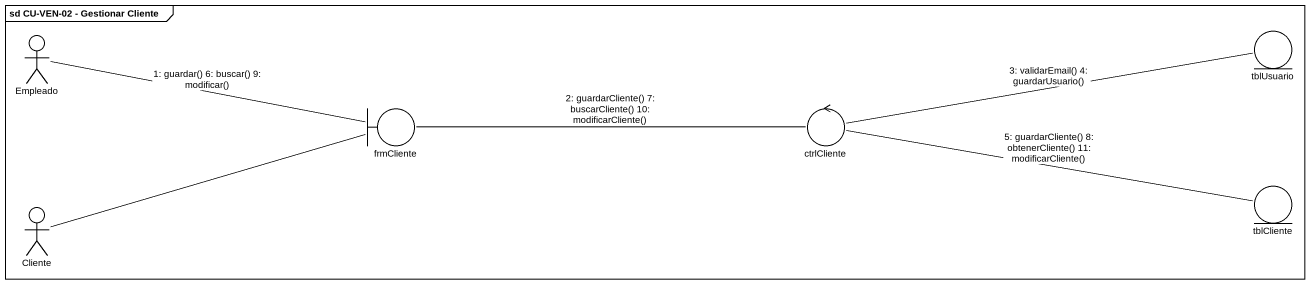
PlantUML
@startuml
mainframe sd CU-VEN-02 - Gestionar Cliente
actor Empleado
entity tblUsuario
boundary frmCliente
control ctrlCliente
entity tblCliente
actor Cliente
Empleado -right- frmCliente : 1: guardar() 6: buscar() 9: modificar()
frmCliente -right- ctrlCliente : 2: guardarCliente() 7: buscarCliente() 10: modificarCliente()
ctrlCliente -right- tblUsuario : 3: validarEmail() 4: guardarUsuario()
ctrlCliente -right- tblCliente : 5: guardarCliente() 8: obtenerCliente() 11: modificarCliente()
Cliente -right- frmCliente
@enduml
